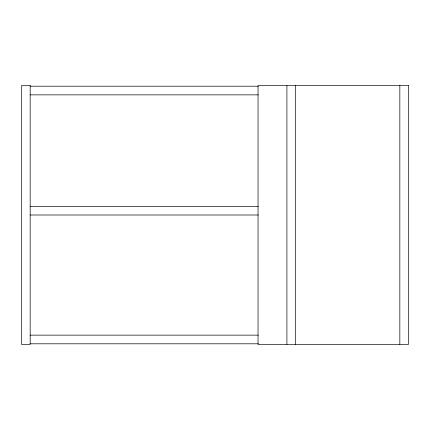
<?xml version="1.0" encoding="UTF-8"?>
<svg xmlns="http://www.w3.org/2000/svg" width="430" height="430" viewBox="0 0 430 430"><rect width="100%" height="100%" fill="white"/><g stroke="black" fill="none" stroke-linecap="round" stroke-linejoin="round"><path stroke-width="0.64" d="M30.164 86.194L258.274 86.194M30.164 94.858L258.274 94.858M30.164 206.335L258.274 206.335M30.164 215L258.274 215M30.164 335.142L258.274 335.142M30.164 343.806L258.274 343.806M399.835 85.613L399.835 344.387M295.577 85.613L295.577 344.387M286.912 85.613L286.912 344.387M30.164 85.613L21.5 85.613L21.5 344.387L30.164 344.387L30.164 85.613M408.5 85.613L258.032 85.613L258.032 344.387L408.5 344.387L408.5 85.613"/></g></svg>
